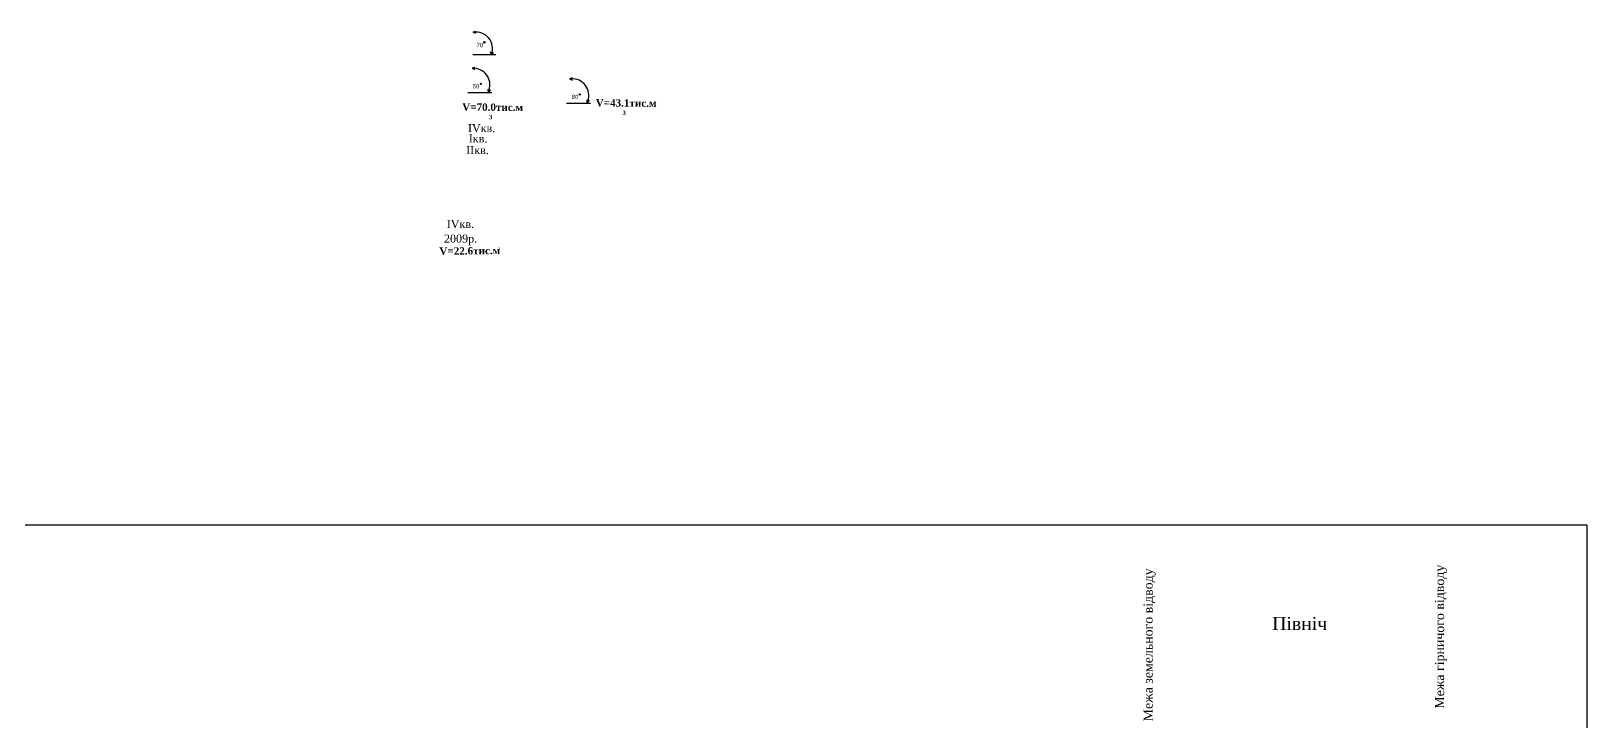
# Model space of a CAD drawing. Header units: millimetres. Extents: x -350 to 1691, y 600 to 2712.
# Drawn here: x 595 to 1103, y 2486 to 2712 of the extents above; entities that cross this region are included whole.
import ezdxf

# ---------------------------------------------------------------- set-up
doc = ezdxf.new("R2010")
doc.units = ezdxf.units.MM
for name, color, linetype in [('Layer1', 7, 'Continuous'), ('ЗАРАМОЧНОЕ ОФ.', 7, 'Continuous'), ('Контур запасів', 7, 'Continuous'), ('КОНТУРА', 7, 'Continuous'), ('Окантовка року', 7, 'Continuous'), ('оформлення', 7, 'Continuous')]:
    doc.layers.add(name, color=color, linetype=linetype)
doc.styles.add('grad', font='grad.shx')

msp = doc.modelspace()

# ---------------------------------------------------------------- linework, layer by layer
at = {"color": 1}
for p, q in [((737.57, 2691.82), (745.4, 2691.82)), ((769.86, 2688.36), (777.69, 2688.36))]:
    msp.add_line(p, q, dxfattribs=at)
at = {"color": 7, "linetype": 'Continuous', "lineweight": 30}
msp.add_lwpolyline([(812.8, 2155.83), (-278.32, 2155.46), (-278.32, 2550.66), (812.88, 2550.66)], dxfattribs=at)
msp.add_lwpolyline([(812.8, 2155.83), (-278.32, 2155.46), (-278.32, 2550.66), (812.88, 2550.66)], dxfattribs=at)
at = {"color": 7, "lineweight": 30}
msp.add_lwpolyline([(812.88, 2550.66), (1103.14, 2550.66), (1103.14, 2155.97), (812.81, 2155.69)], dxfattribs=at)
at = {"layer": 'ЗАРАМОЧНОЕ ОФ.', "color": 7, "linetype": 'Continuous'}
for points in [[(740.14, 2711.04), (739.34, 2711.47), (740.14, 2711.84)], [(740.14, 2711.04), (739.34, 2711.47), (740.14, 2711.84)], [(745.94, 2704.9), (745.29, 2704.23), (745, 2705.1)], [(745.94, 2704.9), (745.29, 2704.23), (745, 2705.1)]]:
    msp.add_lwpolyline(points, dxfattribs=at)
at = {"layer": 'ЗАРАМОЧНОЕ ОФ.', "color": 1, "linetype": 'Continuous'}
for points in [[(744.96, 2692.72), (744.31, 2691.87), (744.23, 2692.87)], [(777.25, 2689.26), (776.6, 2688.41), (776.52, 2689.41)]]:
    msp.add_lwpolyline(points, dxfattribs=at)
at = {"layer": 'ЗАРАМОЧНОЕ ОФ.', "color": 7, "linetype": 'Continuous'}
msp.add_arc((740.22, 2706.13), 5.41, 339.3061, 98.5694, dxfattribs=at)
msp.add_arc((740.22, 2706.13), 5.41, 339.3061, 98.5694, dxfattribs=at)
at = {"layer": 'ЗАРАМОЧНОЕ ОФ.', "color": 1, "linetype": 'Continuous'}
for centre in [(739.39, 2694.33), (771.68, 2690.87)]:
    msp.add_arc(centre, 5.4, 340.3594, 93.5932, dxfattribs=at)
at = {"layer": 'КОНТУРА', "color": 1, "linetype": 'Continuous'}
for points in [[(739.87, 2699.96), (738.99, 2699.72), (739.87, 2699.28)], [(771.71, 2696.54), (770.83, 2696.29), (771.71, 2695.86)]]:
    msp.add_lwpolyline(points, dxfattribs=at)
for centre in [(741.82, 2694.63), (774.11, 2691.17)]:
    msp.add_circle(centre, 0.188, dxfattribs=at)
at = {"layer": 'Окантовка року', "color": 7, "linetype": 'Continuous'}
msp.add_circle((742.96, 2708.2), 0.259, dxfattribs=at)
msp.add_circle((742.96, 2708.2), 0.259, dxfattribs=at)
at = {"layer": 'оформлення', "color": 7}
msp.add_line((746.72, 2704.12), (739.2, 2704.12), dxfattribs=at)

# ---------------------------------------------------------------- texts
at = {"layer": 'Layer1', "color": 7, "char_height": 2.6135, "attachment_point": 1, "style": 'grad'}
for s, insert, width in [('{\\fTimes New Roman|b0|i0|c0|p18;\\C1;IV\\fTimes New Roman|b0|i0|c204|p18;кв.}', (737.61, 2681.47), 8.8075), ('{\\fTimes New Roman|b0|i0|c0|p18;\\C1;II\\fTimes New Roman|b0|i0|c204|p18;кв.}', (737.04, 2674.29), 7.7996), ('{\\fTimes New Roman|b0|i0|c0|p18;\\C1;I\\fTimes New Roman|b0|i0|c204|p18;кв.}', (737.88, 2678.1), 6.5463), ('{\\fTimes New Roman|b0|i0|c0|p18;IV\\fTimes New Roman|b0|i0|c204|p18;кв.}', (730.68, 2650.16), 11.2192), ('{\\fTimes New Roman|b0|i0|c204|p18;2009р.}', (729.77, 2645.4), 10.8788)]:
    msp.add_mtext(s, dxfattribs=dict(at, insert=insert, width=width))
at = {"layer": 'Layer1', "insert": (1000.33, 2520.54), "char_height": 4.267, "width": 17.4701, "attachment_point": 1, "style": 'grad'}
msp.add_mtext('{\\fTimes New Roman|b0|i0|c204|p18;Північ}', dxfattribs=at)
at = {"layer": 'ЗАРАМОЧНОЕ ОФ.', "color": 7, "linetype": 'ByBlock', "lineweight": 30, "insert": (740.44, 2708.03), "char_height": 1.4, "width": 6.4933, "attachment_point": 1, "rotation": 358.7371}
msp.add_mtext('7{\\fTxt|b0|i0|c204|p2;0}', dxfattribs=at)
msp.add_mtext('7{\\fTxt|b0|i0|c204|p2;0}', dxfattribs=at)
at = {"layer": 'ЗАРАМОЧНОЕ ОФ.', "color": 1, "linetype": 'ByBlock', "lineweight": 30, "char_height": 1.4, "width": 3.1001, "attachment_point": 1, "rotation": 358.7371}
for s, insert in [('5{\\Ftxt.shx|c204;0}', (739.21, 2694.55)), ('8{\\Ftxt.shx|c204;0}', (771.5, 2691.09))]:
    msp.add_mtext(s, dxfattribs=dict(at, insert=insert))
at = {"layer": 'ЗАРАМОЧНОЕ ОФ.', "color": 7, "linetype": 'Continuous', "char_height": 3, "width": 136.6022, "attachment_point": 1, "rotation": 90}
for s, insert in [('{\\fTimes New Roman|b0|i0|c204|p18;Межа земельного відводу}', (958.3, 2486.45)), ('{\\fTimes New Roman|b0|i0|c204|p18;Межа земельного відводу}', (958.3, 2486.45)), ('{\\fTimes New Roman|b0|i0|c204|p18;Межа гірничого відводу}', (1053.51, 2490.57)), ('{\\fTimes New Roman|b0|i0|c204|p18;Межа гірничого відводу}', (1053.51, 2490.57))]:
    msp.add_mtext(s, dxfattribs=dict(at, insert=insert))
at = {"layer": 'Контур запасів', "color": 1, "linetype": 'Continuous', "lineweight": 30, "attachment_point": 1}
for s, insert, char_height, width, rotation in [('{\\fTimes New Roman|b1|i0|c0|p18;V\\fTimes New Roman|b1|i0|c204|p18;=\\fTimes New Roman|b1|i0|c0|p18;43.1\\fTimes New Roman|b1|i0|c204|p18;тис.м}', (779.36, 2689.66), 2.4, 12.473, 359.5358), ('{\\fTimes New Roman|b1|i0|c0|p18;V\\fTimes New Roman|b1|i0|c204|p18;=\\fTimes New Roman|b1|i0|c0|p18;70.0\\fTimes New Roman|b1|i0|c204|p18;тис.м}', (735.75, 2688.28), 2.4, 12.473, 359.5358), ('{\\fTimes New Roman|b1|i0|c0|p18;3}', (744.52, 2684.5), 1.402, 1.2894, 359.5358), ('{\\fTimes New Roman|b1|i0|c0|p18;3}', (788.13, 2685.88), 1.402, 1.2894, 359.5358), ('{\\fTimes New Roman|b1|i0|c0|p18;\\C7;V=22.6\\fTimes New Roman|b1|i0|c204|p18;тис.м}', (728.27, 2641.2), 2.4, 21.44, 0.6932), ('{\\fTimes New Roman|b1|i0|c204|p18;\\C7;3}', (747.59, 2641.27), 0.72, 1.0574, 359.5358)]:
    msp.add_mtext(s, dxfattribs=dict(at, insert=insert, char_height=char_height, width=width, rotation=rotation))

doc.saveas('drawing.dxf')
